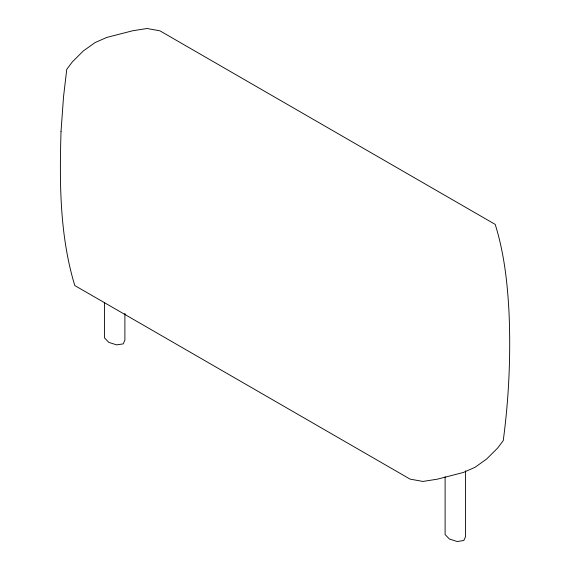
<?xml version="1.0" encoding="UTF-8"?>
<svg xmlns="http://www.w3.org/2000/svg" width="570" height="570" viewBox="0 0 570 570"><rect width="100%" height="100%" fill="white"/><g stroke="black" fill="none" stroke-linecap="round" stroke-linejoin="round"><path stroke-width="0.85" d="M465.491 470.849L465.491 536.683L463.816 540.531L457.147 541.5L449.402 539.02L445.106 534.546L445.106 476.72M124.894 313.35L124.894 340.048L123.22 343.895L116.551 344.857L108.806 342.378L104.51 337.903L104.51 302.321M61.026 131.528C59.465 183.07 59.693 235.766 74.791 285.549L410.065 479.114L422.919 481.443L437.368 479.171L463.31 472.487L474.988 467.322L486.666 459L497.717 447.984L503.246 440.603C508.932 397.896 510.905 354.704 508.974 311.662C507.378 282.157 504.065 252.702 495.209 224.402L159.935 30.83L147.081 28.5L132.632 30.773L106.69 37.456L95.012 42.622L83.334 50.944L72.283 61.966L66.754 69.34L63.526 96.807L61.026 131.528"/></g></svg>
